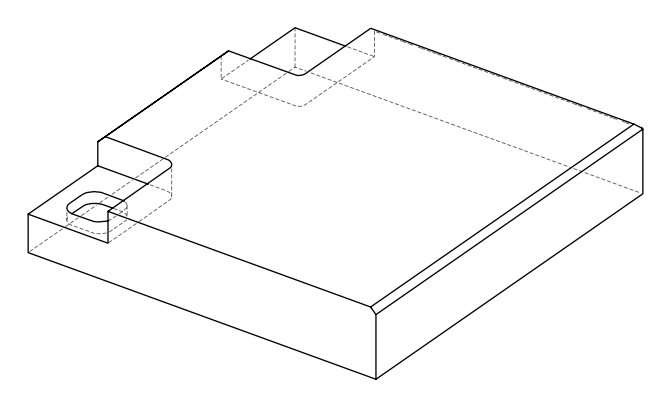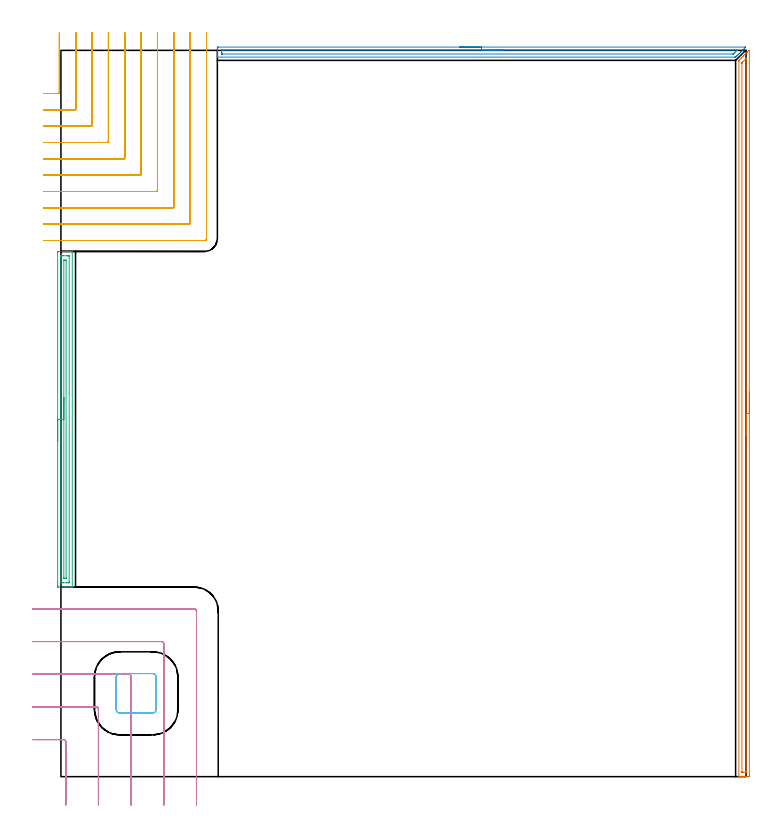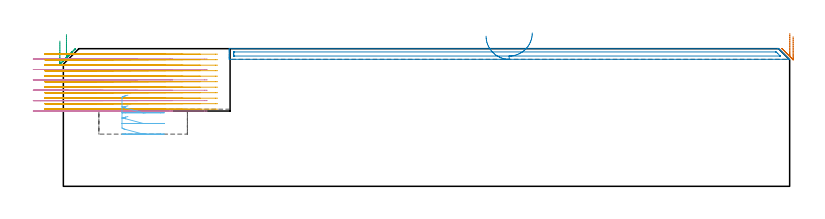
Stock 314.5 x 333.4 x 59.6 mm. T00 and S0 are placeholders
(PLAN: 6 operations, 3 tool changes, 46.4 min)
(1 AREA_MILL | FG_CHAMFER_SURFACE | UGT0205_001 | 5.48 min | 3845 mm3)
(2 AREA_MILL_1 | FG_CHAMFER_SURFACE_1 | UGT0205_001 | 4.02 min | 2566 mm3)
(3 AREA_MILL_2 | FG_CHAMFER_SURFACE_2 | UGT0205_001 | 3.88 min | 3649 mm3)
(4 MILL_CORNER_NOTCH_RECTANGULAR | CORNER_NOTCH_RECTANGULAR | UGT0201_136 | Follow Part, ap 5, ae 75% | 7.02 min | 168819 mm3)
(5 MILL_CORNER_NOTCH_RECTANGULAR_1 | CORNER_NOTCH_RECTANGULAR_1 | NXT0201_013 | Follow Part, ap 2.5, ae 75% | 25.2 min | 173332 mm3)
(6 MILL_RECTANGULAR_POCKET | POCKET_RECTANGULAR_STRAIGHT | UGT0201_136 | Follow Part, ap 5, ae 75% | 0.79 min | 13429 mm3)
(TOOL UGT0205_001 | Chamfer Mill 20 x 3 x 45 deg. | D20 FL50 Z2)
(TOOL UGT0201_136 | Carbide End Mill 20.0 | D20 FL30 Z4)
(TOOL NXT0201_013 | ENDMILL 10mm | D10 FL30 Z4)
(OP 1 AREA_MILL)
G17 G21 G94 G90
T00 M6
G54
G17 G0 G90 X316. Y176.688 S1061 M3
G43 Z69.6 H0
Z64.8
G94 G1 Y176.65 Z63.928 F250.
Y176.536 Z63.063
Y176.347 Z62.212
Y176.085 Z61.38
Y175.751 Z60.574
Y175.348 Z59.8
Y174.879 Z59.064
Y174.348 Z58.372
Y173.759 Z57.729
Y173.116 Z57.14
Y172.423 Z56.608
Y171.688 Z56.14
Y170.914 Z55.737
Y170.108 Z55.403
Y169.276 Z55.141
Y168.424 Z54.952
Y167.559 Z54.838
Y166.688 Z54.8
Y0.891
X315.998 Y0.612 Z54.802
X315.991 Y0.007 Z54.805
X315.386 Y0. Z55.409
X315.105 Z55.69
X314.493 Z56.301
X313.932 Z56.865
X313.6 Z57.196
X313.039 Z57.758
X312.707 Z58.088
X312.043 Z58.756
X311.656 Z59.143
X311.262 Z59.529
X311.208 Z59.582
X311.203 Y0.007 Z59.588
X311.2 Y0.166 Z59.6
Y328.323
X311.207 Y328.8 Z59.593
X311.238 Y328.835 Z59.561
X311.6 Y329.2 Z59.2
X311.616 Y329.216 Z59.184
X312.26 Y329.862 Z58.537
X312.408 Y330.008 Z58.392
X312.509 Y330.109 Z58.291
X313.154 Y330.755 Z57.643
X313.301 Y330.901 Z57.499
X313.402 Y331.002 Z57.398
X314.047 Y331.648 Z56.75
X314.195 Y331.795 Z56.605
X314.295 Y331.895 Z56.505
X314.94 Y332.541 Z55.857
X315.088 Y332.688 Z55.712
X315.188 Y332.788 Z55.612
X315.683 Y333.283 Z55.116
X315.785 Y333.383 Z55.013
X315.807 Y333.396 Z54.991
X315.833 Y333.398 Z54.967
X315.924 Y333.4 Z54.875
X315.96 Y333.398 Z54.839
X315.986 Y333.383 Z54.814
X316. Y333.375 Z54.8
Y166.688
X314.586 Z56.214
Y2.306
X314.584 Y2.213 Z56.216
X314.579 Y2.029 Z56.221
X314.575 Y2.008 Z56.225
X314.567 Y2.005 Z56.233
X314.543 Y2.002 Z56.257
X313.105 Y2. Z57.695
X312.707 Y2.003 Z58.093
X312.651 Y2.006 Z58.149
X312.622 Y2.009 Z58.178
X312.619 Y2.12 Z58.181
X312.615 Y2.306 Z58.185
Y327.43
X312.616 Y327.522 Z58.184
X312.619 Y327.615 Z58.181
X312.628 Y327.767 Z58.172
X312.707 Y327.851 Z58.093
X312.941 Y328.089 Z57.859
X314.493 Y329.643 Z56.307
X314.565 Y329.714 Z56.235
X314.577 Y329.724 Z56.223
X314.579 Y329.723 Z56.221
X314.581 Y329.716 Z56.219
X314.584 Y329.618 Z56.216
X314.586 Y329.494 Z56.214
Y329.309
Y166.688
Y165.816 Z56.252
Y164.951 Z56.366
Y164.099 Z56.555
Y163.267 Z56.817
Y162.461 Z57.151
Y161.688 Z57.554
Y160.952 Z58.023
Y160.26 Z58.554
Y159.617 Z59.143
Y159.027 Z59.786
Y158.496 Z60.478
Y158.027 Z61.214
Y157.625 Z61.988
Y157.291 Z62.794
Y157.028 Z63.626
Y156.84 Z64.478
Y156.726 Z65.343
Y156.688 Z66.214
G0 Z69.6
M5
M2
(OP 2 AREA_MILL_1)
G17 G21 G94 G90
T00 M6
G54
G17 G0 G90 X183.05 Y334.9 S1061 M3
G43 Z69.6 H0
Z65.
G94 G1 X183.088 Z64.128 F250.
X183.202 Z63.263
X183.391 Z62.412
X183.653 Z61.58
X183.987 Z60.774
X184.39 Z60.
X184.859 Z59.264
X185.39 Z58.572
X185.979 Z57.929
X186.622 Z57.34
X187.314 Z56.808
X188.05 Z56.34
X188.824 Z55.937
X189.63 Z55.603
X190.462 Z55.341
X191.314 Z55.152
X192.178 Z55.038
X193.05 Z55.
X314.033
X314.275 Y334.895 Z55.004
X314.282 Y334.893 Z55.005
X314.275 Y334.874 Z55.025
X314.049 Y334.649 Z55.251
X313.977 Y334.577 Z55.322
X313.775 Y334.374 Z55.522
X313.182 Y333.782 Z56.118
X313.083 Y333.683 Z56.216
X312.889 Y333.487 Z56.409
X312.314 Y332.914 Z56.985
X312.19 Y332.789 Z57.109
X312.002 Y332.6 Z57.296
X311.447 Y332.047 Z57.853
X311.115 Y331.713 Z58.183
X310.58 Y331.18 Z58.72
X310.228 Y330.826 Z59.07
X310.105 Y330.704 Z59.194
X309.806 Y330.406 Z59.494
X309.73 Y330.333 Z59.567
X309.7 Y330.307 Z59.593
X309.211 Y330.3 Z59.6
X71.974
X71.81 Y330.303 Z59.588
X71.807 Y330.331 Z59.56
X71.8 Y330.71 Z59.189
Y331.022 Z58.877
Y331.713 Z58.182
Y332.945 Z56.952
Y333.487 Z56.408
Y334.103 Z55.792
X71.803 Y334.374 Z55.522
X71.808 Y334.891 Z55.005
X71.896 Y334.894 Z55.003
X72.421 Y334.9 Z55.
X193.05
Y333.486 Z56.414
X310.103
X310.326 Y333.481 Z56.419
X310.418 Y333.478 Z56.422
X310.399 Y333.454 Z56.446
X310.371 Y333.424 Z56.476
X310.271 Y333.322 Z56.578
X310.197 Y333.246 Z56.654
X309.382 Y332.431 Z57.469
X309.211 Y332.262 Z57.638
X308.934 Y331.989 Z57.911
X308.723 Y331.785 Z58.115
X308.648 Y331.721 Z58.179
X308.541 Y331.719 Z58.181
X308.318 Y331.714 Z58.186
X74.208
X73.985 Y331.716 Z58.184
X73.874 Y331.718 Z58.182
X73.822 Y331.721 Z58.179
X73.809 Y331.727 Z58.173
X73.807 Y331.746 Z58.154
X73.803 Y331.856 Z58.044
X73.8 Y332.118 Z57.782
Y332.6 Z57.3
Y333.004 Z56.896
X73.805 Y333.41 Z56.49
X73.809 Y333.463 Z56.437
X73.813 Y333.48 Z56.42
X73.819 Y333.481 Z56.419
X73.873 Y333.484 Z56.416
X73.985 Y333.485 Z56.415
X74.208 Y333.486 Z56.414
X193.05
X193.922 Z56.452
X194.787 Z56.566
X195.638 Z56.755
X196.47 Z57.017
X197.276 Z57.351
X198.05 Z57.754
X198.786 Z58.223
X199.478 Z58.754
X200.121 Z59.343
X200.71 Z59.986
X201.242 Z60.678
X201.71 Z61.414
X202.113 Z62.188
X202.447 Z62.994
X202.709 Z63.826
X202.898 Z64.678
X203.012 Z65.543
X203.05 Z66.414
G0 Z69.6
M5
M2
(OP 3 AREA_MILL_2)
G17 G21 G94 G90
T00 M6
G54
G17 G0 G90 X-1.5 Y154.05 S1061 M3
G43 Z69.6 H0
Z62.9
G94 G1 Y154.088 Z62.028 F250.
Y154.202 Z61.164
Y154.391 Z60.312
Y154.653 Z59.48
Y154.987 Z58.674
Y155.39 Z57.9
Y155.858 Z57.164
Y156.39 Z56.472
Y156.979 Z55.829
Y157.622 Z55.24
Y158.314 Z54.708
Y159.05 Z54.24
Y159.824 Z53.837
Y160.63 Z53.503
Y161.462 Z53.241
Y162.314 Z53.052
Y163.178 Z52.938
Y164.05 Z52.9
Y240.475
X-1.498 Y240.783
X-1.494 Y241.09 Z52.903
X-1.198 Y241.1 Z53.199
X2.285 Z56.68
X2.809 Z57.206
X3.156 Z57.552
X3.68 Z58.076
X4.027 Z58.422
X4.722 Z59.121
X4.959 Z59.359
X5.081 Y241.098 Z59.473
X5.197 Y241.09 Z59.588
X5.2 Y240.922 Z59.6
Y87.178
X5.197 Y87.01 Z59.588
X5.081 Y87.002 Z59.473
X4.959 Y87. Z59.359
X4.721 Z59.121
X4.027 Z58.422
X2.809 Z57.206
X2.285 Z56.68
X1.676 Z56.072
X-1.101 Z53.296
X-1.198 Y87.002 Z53.199
X-1.494 Y87.01 Z52.903
X-1.498 Y87.317 Z52.9
X-1.5 Y87.625
Y87.935
Y164.05
X-0.086 Z54.314
X-0.085 Y238.439 Z54.315
X-0.084 Y238.687 Z54.316
X-0.08 Y239.01 Z54.32
X-0.079 Y239.082 Z54.321
X0.008 Y239.09 Z54.408
X0.145 Y239.097 Z54.545
X0.544 Y239.099 Z54.944
X1.012 Y239.1 Z55.412
X2.754 Z57.154
X3.156 Z57.556
X3.627 Y239.098 Z58.027
X3.752 Y239.092 Z58.152
X3.777 Y239.09 Z58.177
X3.779 Y239.046 Z58.179
X3.783 Y238.937 Z58.183
X3.785 Y238.687 Z58.185
Y89.661
X3.784 Y89.413 Z58.184
X3.78 Y89.09 Z58.18
X3.779 Y89.018 Z58.179
X3.692 Y89.01 Z58.092
X3.555 Y89.003 Z57.955
X3.156 Y89.001 Z57.556
X2.688 Y89. Z57.088
X0.946 Z55.346
X0.544 Z54.944
X0.073 Y89.002 Z54.473
X-0.052 Y89.008 Z54.348
X-0.077 Y89.01 Z54.323
X-0.08 Y89.054 Z54.32
X-0.083 Y89.163 Z54.317
X-0.085 Y89.413 Z54.315
X-0.086 Y164.05 Z54.314
X1.328 Z55.728
X1.329 Y236.899 Z55.729
X1.33 Y236.987 Z55.73
X1.334 Y237.075 Z55.734
X1.336 Y237.091 Z55.736
X1.342 Y237.094 Z55.742
X1.366 Y237.098 Z55.766
X1.415 Y237.099 Z55.815
X2.091 Z56.491
X2.285 Y237.094 Z56.685
X2.349 Y237.09 Z56.749
X2.365 Y237.086 Z56.765
X2.367 Y237.046 Z56.767
X2.37 Y236.988 Z56.77
X2.371 Y236.899 Z56.771
Y236.811
Y91.201
X2.37 Y91.113 Z56.77
X2.366 Y91.025 Z56.766
X2.364 Y91.009 Z56.764
X2.358 Y91.006 Z56.758
X2.334 Y91.002 Z56.734
X2.285 Y91.001 Z56.685
X1.609 Z56.009
X1.415 Y91.006 Z55.815
X1.351 Y91.01 Z55.751
X1.335 Y91.014 Z55.735
X1.332 Y91.054 Z55.732
X1.33 Y91.112 Z55.73
X1.329 Y91.201 Z55.729
X1.328 Y91.289 Z55.728
Y164.05
Y164.922 Z55.767
Y165.786 Z55.88
Y166.638 Z56.069
Y167.47 Z56.332
Y168.276 Z56.665
Y169.05 Z57.068
Y169.786 Z57.537
Y170.478 Z58.068
Y171.121 Z58.657
Y171.71 Z59.301
Y172.242 Z59.993
Y172.71 Z60.728
Y173.113 Z61.502
Y173.447 Z62.308
Y173.709 Z63.14
Y173.898 Z63.992
Y174.012 Z64.857
Y174.05 Z65.728
G0 Z69.6
M5
M2
(OP 4 MILL_CORNER_NOTCH_RECTANGULAR)
G17 G21 G94 G90
T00 M6
G54
G17 G0 G90 X2.2 Y-13. S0 M3
G43 Z69.6 H0
Z55.1
G94 G1 Y-10. F250.
Y16.006 F500.
G3 X1.206 Y17. R1.
G1 X-10.
X-13. F250.
G0 Z69.6
X17.2 Y-13.
Z55.1
G1 Y-10.
Y31.005 F500.
G3 X16.205 Y32. R1.
G1 X-10.
X-13. F250.
G0 Z69.6
X32.2 Y-13.
Z55.1
G1 Y-10.
Y46.005 F500.
G3 X31.205 Y47. R1.
G1 X-10.
X-13. F250.
G0 Z69.6
X47.2 Y-13.
Z55.1
G1 Y-10.
Y61.005 F500.
G3 X46.205 Y62. R1.
G1 X-10.
X-13. F250.
G0 Z69.6
X62.2 Y-13.
Z55.1
G1 Y-10.
Y76.004 F500.
G3 X61.204 Y77. R1.
G1 X-10.
X-13. F250.
G0 Z69.6
X2.2 Y-13.
Z50.6
G1 Y-10.
Y16.005 F500.
G3 X1.205 Y17. R1.
G1 X-10.
X-13. F250.
G0 Z69.6
X17.2 Y-13.
Z50.6
G1 Y-10.
Y31.005 F500.
G3 X16.205 Y32. R1.
G1 X-10.
X-13. F250.
G0 Z69.6
X32.2 Y-13.
Z50.6
G1 Y-10.
Y46.005 F500.
G3 X31.205 Y47. R1.
G1 X-10.
X-13. F250.
G0 Z69.6
X47.2 Y-13.
Z50.6
G1 Y-10.
Y61.004 F500.
G3 X46.204 Y62. R1.
G1 X-10.
X-13. F250.
G0 Z69.6
X62.2 Y-13.
Z50.6
G1 Y-10.
Y76.004 F500.
G3 X61.204 Y77. R1.
G1 X-10.
X-13. F250.
G0 Z69.6
X2.2 Y-13.
Z46.1
G1 Y-10.
Y16.005 F500.
G3 X1.205 Y17. R1.
G1 X-10.
X-13. F250.
G0 Z69.6
X17.2 Y-13.
Z46.1
G1 Y-10.
Y31.005 F500.
G3 X16.205 Y32. R1.
G1 X-10.
X-13. F250.
G0 Z69.6
X32.2 Y-13.
Z46.1
G1 Y-10.
Y46.005 F500.
G3 X31.205 Y47. R1.
G1 X-10.
X-13. F250.
G0 Z69.6
X47.2 Y-13.
Z46.1
G1 Y-10.
Y61.004 F500.
G3 X46.204 Y62. R1.
G1 X-10.
X-13. F250.
G0 Z69.6
X62.2 Y-13.
Z46.1
G1 Y-10.
Y76.004 F500.
G3 X61.204 Y77. R1.
G1 X-10.
X-13. F250.
G0 Z69.6
X2.2 Y-13.
Z41.6
G1 Y-10.
Y16.005 F500.
G3 X1.205 Y17. R1.
G1 X-10.
X-13. F250.
G0 Z69.6
X17.2 Y-13.
Z41.6
G1 Y-10.
Y31.005 F500.
G3 X16.205 Y32. R1.
G1 X-10.
X-13. F250.
G0 Z69.6
X32.2 Y-13.
Z41.6
G1 Y-10.
Y46.005 F500.
G3 X31.205 Y47. R1.
G1 X-10.
X-13. F250.
G0 Z69.6
X47.2 Y-13.
Z41.6
G1 Y-10.
Y61.004 F500.
G3 X46.204 Y62. R1.
G1 X-10.
X-13. F250.
G0 Z69.6
X62.2 Y-13.
Z41.6
G1 Y-10.
Y76.004 F500.
G3 X61.204 Y77. R1.
G1 X-10.
X-13. F250.
G0 Z69.6
X2.2 Y-13.
Z37.1
G1 Y-10.
Y16.005 F500.
G3 X1.205 Y17. R1.
G1 X-10.
X-13. F250.
G0 Z69.6
X17.2 Y-13.
Z37.1
G1 Y-10.
Y31.005 F500.
G3 X16.205 Y32. R1.
G1 X-10.
X-13. F250.
G0 Z69.6
X32.2 Y-13.
Z37.1
G1 Y-10.
Y46.005 F500.
G3 X31.205 Y47. R1.
G1 X-10.
X-13. F250.
G0 Z69.6
X47.2 Y-13.
Z37.1
G1 Y-10.
Y61.004 F500.
G3 X46.204 Y62. R1.
G1 X-10.
X-13. F250.
G0 Z69.6
X62.2 Y-13.
Z37.1
G1 Y-10.
Y76.004 F500.
G3 X61.204 Y77. R1.
G1 X-10.
X-13. F250.
G0 Z69.6
X2.2 Y-13.
Z32.6
G1 Y-10.
Y16.005 F500.
G3 X1.205 Y17. R1.
G1 X-10.
X-13. F250.
G0 Z69.6
X17.2 Y-13.
Z32.6
G1 Y-10.
Y31.005 F500.
G3 X16.205 Y32. R1.
G1 X-10.
X-13. F250.
G0 Z69.6
X32.2 Y-13.
Z32.6
G1 Y-10.
Y46.005 F500.
G3 X31.205 Y47. R1.
G1 X-10.
X-13. F250.
G0 Z69.6
X47.2 Y-13.
Z32.6
G1 Y-10.
Y61.004 F500.
G3 X46.204 Y62. R1.
G1 X-10.
X-13. F250.
G0 Z69.6
X62.2 Y-13.
Z32.6
G1 Y-10.
Y76.004 F500.
G3 X61.204 Y77. R1.
G1 X-10.
X-13. F250.
G0 Z69.6
M5
M2
(OP 5 MILL_CORNER_NOTCH_RECTANGULAR_1)
G17 G21 G94 G90
T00 M6
G54
G17 G0 G90 X-8. Y313.598 S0 M3
G43 Z69.6 H0
Z57.218
G94 G1 X-5. Y313.6 F250.
X-4.959 F500.
X-1.195
G3 X-0.7 Y314.095 R0.5
G1 Y338.351
Y341.351 F250.
G0 Z69.6
X-8. Y306.098
Z57.218
G1 X-5. Y306.1
X-4.959 F500.
X6.305
G3 X6.8 Y306.595 R0.5
G1 Y338.4
Y341.4 F250.
G0 Z69.6
X-8. Y298.598
Z57.218
G1 X-5. Y298.6
X-4.959 F500.
X13.804
G3 X14.3 Y299.096 R0.5
G1 Y338.4
Y341.4 F250.
G0 Z69.6
X-8. Y291.097
Z57.218
G1 X-5. Y291.1
X-4.959 F500.
X21.304
G3 X21.8 Y291.596 R0.5
G1 Y338.4
Y341.4 F250.
G0 Z69.6
X-8. Y283.597
Z57.218
G1 X-5. Y283.6
X-4.959 F500.
X28.804
G3 X29.3 Y284.096 R0.5
G1 Y338.4
Y341.4 F250.
G0 Z69.6
X-8. Y276.096
Z57.218
G1 X-5. Y276.1
X-4.959 F500.
X36.304
G3 X36.8 Y276.596 R0.5
G1 Y338.4
Y341.4 F250.
G0 Z69.6
X-8. Y268.595
Z57.218
G1 X-5. Y268.6
X-4.959 F500.
X43.803
G3 X44.3 Y269.097 R0.5
G1 Y338.4
Y341.4 F250.
G0 Z69.6
X-8. Y261.092
Z57.218
G1 X-5. Y261.1
X-4.959 F500.
X51.303
G3 X51.8 Y261.597 R0.5
G1 Y338.4
Y341.4 F250.
G0 Z69.6
X-8. Y253.584
Z57.218
G1 X-5. Y253.6
X-4.959 F500.
X58.803
G3 X59.3 Y254.097 R0.5
G1 Y338.4
Y341.4 F250.
G0 Z69.6
X-7.959 Y246.1
Z57.218
G1 X-4.959
X65.9 F500.
G3 X66.8 Y247. R0.9
G1 Y338.4
Y341.4 F250.
G0 Z69.6
X-8. Y313.6
Z54.836
G1 X-5.
X-1.195 F500.
G3 X-0.7 Y314.095 R0.5
G1 Y338.351
Y341.351 F250.
G0 Z69.6
X-8. Y306.1
Z54.836
G1 X-5.
X6.305 F500.
G3 X6.8 Y306.595 R0.5
G1 Y338.4
Y341.4 F250.
G0 Z69.6
X-8. Y298.6
Z54.836
G1 X-5.
X13.804 F500.
G3 X14.3 Y299.096 R0.5
G1 Y338.4
Y341.4 F250.
G0 Z69.6
X-8. Y291.1
Z54.836
G1 X-5.
X21.304 F500.
G3 X21.8 Y291.596 R0.5
G1 Y338.4
Y341.4 F250.
G0 Z69.6
X-8. Y283.6
Z54.836
G1 X-5.
X28.804 F500.
G3 X29.3 Y284.096 R0.5
G1 Y338.4
Y341.4 F250.
G0 Z69.6
X-8. Y276.1
Z54.836
G1 X-5.
X36.304 F500.
G3 X36.8 Y276.596 R0.5
G1 Y338.4
Y341.4 F250.
G0 Z69.6
X-8. Y268.6
Z54.836
G1 X-5.
X43.803 F500.
G3 X44.3 Y269.097 R0.5
G1 Y338.4
Y341.4 F250.
G0 Z69.6
X-8. Y261.1
Z54.836
G1 X-5.
X51.303 F500.
G3 X51.8 Y261.597 R0.5
G1 Y338.4
Y341.4 F250.
G0 Z69.6
X-8. Y253.6
Z54.836
G1 X-5.
X58.803 F500.
G3 X59.3 Y254.097 R0.5
G1 Y338.4
Y341.4 F250.
G0 Z69.6
X-8. Y246.1
Z54.836
G1 X-5.
X65.9 F500.
G3 X66.8 Y247. R0.9
G1 Y338.4
Y341.4 F250.
G0 Z69.6
X-8. Y313.6
Z52.454
G1 X-5.
X-1.195 F500.
G3 X-0.7 Y314.095 R0.5
G1 Y338.351
Y341.351 F250.
G0 Z69.6
X-8. Y306.1
Z52.454
G1 X-5.
X6.305 F500.
G3 X6.8 Y306.595 R0.5
G1 Y338.4
Y341.4 F250.
G0 Z69.6
X-8. Y298.6
Z52.454
G1 X-5.
X13.804 F500.
G3 X14.3 Y299.096 R0.5
G1 Y338.4
Y341.4 F250.
G0 Z69.6
X-8. Y291.1
Z52.454
G1 X-5.
X21.304 F500.
G3 X21.8 Y291.596 R0.5
G1 Y338.4
Y341.4 F250.
G0 Z69.6
X-8. Y283.6
Z52.454
G1 X-5.
X28.804 F500.
G3 X29.3 Y284.096 R0.5
G1 Y338.4
Y341.4 F250.
G0 Z69.6
X-8. Y276.1
Z52.454
G1 X-5.
X36.304 F500.
G3 X36.8 Y276.596 R0.5
G1 Y338.4
Y341.4 F250.
G0 Z69.6
X-8. Y268.6
Z52.454
G1 X-5.
X43.803 F500.
G3 X44.3 Y269.097 R0.5
G1 Y338.4
Y341.4 F250.
G0 Z69.6
X-8. Y261.1
Z52.454
G1 X-5.
X51.303 F500.
G3 X51.8 Y261.597 R0.5
G1 Y338.4
Y341.4 F250.
G0 Z69.6
X-8. Y253.6
Z52.454
G1 X-5.
X58.803 F500.
G3 X59.3 Y254.097 R0.5
G1 Y338.4
Y341.4 F250.
G0 Z69.6
X-8. Y246.1
Z52.454
G1 X-5.
X65.9 F500.
G3 X66.8 Y247. R0.9
G1 Y338.4
Y341.4 F250.
G0 Z69.6
X-8. Y313.6
Z50.073
G1 X-5.
X-1.195 F500.
G3 X-0.7 Y314.095 R0.5
G1 Y338.351
Y341.351 F250.
G0 Z69.6
X-8. Y306.1
Z50.073
G1 X-5.
X6.305 F500.
G3 X6.8 Y306.595 R0.5
G1 Y338.4
Y341.4 F250.
G0 Z69.6
X-8. Y298.6
Z50.073
G1 X-5.
X13.804 F500.
G3 X14.3 Y299.096 R0.5
G1 Y338.4
Y341.4 F250.
G0 Z69.6
X-8. Y291.1
Z50.073
G1 X-5.
X21.304 F500.
G3 X21.8 Y291.596 R0.5
G1 Y338.4
Y341.4 F250.
G0 Z69.6
X-8. Y283.6
Z50.073
G1 X-5.
X28.804 F500.
G3 X29.3 Y284.096 R0.5
G1 Y338.4
Y341.4 F250.
G0 Z69.6
X-8. Y276.1
Z50.073
G1 X-5.
X36.304 F500.
G3 X36.8 Y276.596 R0.5
G1 Y338.4
Y341.4 F250.
G0 Z69.6
X-8. Y268.6
Z50.073
G1 X-5.
X43.803 F500.
G3 X44.3 Y269.097 R0.5
G1 Y338.4
Y341.4 F250.
G0 Z69.6
X-8. Y261.1
Z50.073
G1 X-5.
X51.303 F500.
G3 X51.8 Y261.597 R0.5
G1 Y338.4
Y341.4 F250.
G0 Z69.6
X-8. Y253.6
Z50.073
G1 X-5.
X58.803 F500.
G3 X59.3 Y254.097 R0.5
G1 Y338.4
Y341.4 F250.
G0 Z69.6
X-8. Y246.1
Z50.073
G1 X-5.
X65.9 F500.
G3 X66.8 Y247. R0.9
G1 Y338.4
Y341.4 F250.
G0 Z69.6
X-8. Y313.6
Z47.691
G1 X-5.
X-1.195 F500.
G3 X-0.7 Y314.095 R0.5
G1 Y338.351
Y341.351 F250.
G0 Z69.6
X-8. Y306.1
Z47.691
G1 X-5.
X6.305 F500.
G3 X6.8 Y306.595 R0.5
G1 Y338.4
Y341.4 F250.
G0 Z69.6
X-8. Y298.6
Z47.691
G1 X-5.
X13.804 F500.
G3 X14.3 Y299.096 R0.5
G1 Y338.4
Y341.4 F250.
G0 Z69.6
X-8. Y291.1
Z47.691
G1 X-5.
X21.304 F500.
G3 X21.8 Y291.596 R0.5
G1 Y338.4
Y341.4 F250.
G0 Z69.6
X-8. Y283.6
Z47.691
G1 X-5.
X28.804 F500.
G3 X29.3 Y284.096 R0.5
G1 Y338.4
Y341.4 F250.
G0 Z69.6
X-8. Y276.1
Z47.691
G1 X-5.
X36.304 F500.
G3 X36.8 Y276.596 R0.5
G1 Y338.4
Y341.4 F250.
G0 Z69.6
X-8. Y268.6
Z47.691
G1 X-5.
X43.803 F500.
G3 X44.3 Y269.097 R0.5
G1 Y338.4
Y341.4 F250.
G0 Z69.6
X-8. Y261.1
Z47.691
G1 X-5.
X51.303 F500.
G3 X51.8 Y261.597 R0.5
G1 Y338.4
Y341.4 F250.
G0 Z69.6
X-8. Y253.6
Z47.691
G1 X-5.
X58.803 F500.
G3 X59.3 Y254.097 R0.5
G1 Y338.4
Y341.4 F250.
G0 Z69.6
X-8. Y246.1
Z47.691
G1 X-5.
X65.9 F500.
G3 X66.8 Y247. R0.9
G1 Y338.4
Y341.4 F250.
G0 Z69.6
X-8. Y313.6
Z45.309
G1 X-5.
X-1.195 F500.
G3 X-0.7 Y314.095 R0.5
G1 Y338.351
Y341.351 F250.
G0 Z69.6
X-8. Y306.1
Z45.309
G1 X-5.
X6.305 F500.
G3 X6.8 Y306.595 R0.5
G1 Y338.4
Y341.4 F250.
G0 Z69.6
X-8. Y298.6
Z45.309
G1 X-5.
X13.804 F500.
G3 X14.3 Y299.096 R0.5
G1 Y338.4
Y341.4 F250.
G0 Z69.6
X-8. Y291.1
Z45.309
G1 X-5.
X21.304 F500.
G3 X21.8 Y291.596 R0.5
G1 Y338.4
Y341.4 F250.
G0 Z69.6
X-8. Y283.6
Z45.309
G1 X-5.
X28.804 F500.
G3 X29.3 Y284.096 R0.5
G1 Y338.4
Y341.4 F250.
G0 Z69.6
X-8. Y276.1
Z45.309
G1 X-5.
X36.304 F500.
G3 X36.8 Y276.596 R0.5
G1 Y338.4
Y341.4 F250.
G0 Z69.6
X-8. Y268.6
Z45.309
G1 X-5.
X43.803 F500.
G3 X44.3 Y269.097 R0.5
G1 Y338.4
Y341.4 F250.
G0 Z69.6
X-8. Y261.1
Z45.309
G1 X-5.
X51.303 F500.
G3 X51.8 Y261.597 R0.5
G1 Y338.4
Y341.4 F250.
G0 Z69.6
X-8. Y253.6
Z45.309
G1 X-5.
X58.803 F500.
G3 X59.3 Y254.097 R0.5
G1 Y338.4
Y341.4 F250.
G0 Z69.6
X-8. Y246.1
Z45.309
G1 X-5.
X65.9 F500.
G3 X66.8 Y247. R0.9
G1 Y338.4
Y341.4 F250.
G0 Z69.6
X-8. Y313.6
Z42.927
G1 X-5.
X-1.195 F500.
G3 X-0.7 Y314.095 R0.5
G1 Y338.351
Y341.351 F250.
G0 Z69.6
X-8. Y306.1
Z42.927
G1 X-5.
X6.305 F500.
G3 X6.8 Y306.595 R0.5
G1 Y338.4
Y341.4 F250.
G0 Z69.6
X-8. Y298.6
Z42.927
G1 X-5.
X13.804 F500.
G3 X14.3 Y299.096 R0.5
G1 Y338.4
Y341.4 F250.
G0 Z69.6
X-8. Y291.1
Z42.927
G1 X-5.
X21.304 F500.
G3 X21.8 Y291.596 R0.5
G1 Y338.4
Y341.4 F250.
G0 Z69.6
X-8. Y283.6
Z42.927
G1 X-5.
X28.804 F500.
G3 X29.3 Y284.096 R0.5
G1 Y338.4
Y341.4 F250.
G0 Z69.6
X-8. Y276.1
Z42.927
G1 X-5.
X36.304 F500.
G3 X36.8 Y276.596 R0.5
G1 Y338.4
Y341.4 F250.
G0 Z69.6
X-8. Y268.6
Z42.927
G1 X-5.
X43.803 F500.
G3 X44.3 Y269.097 R0.5
G1 Y338.4
Y341.4 F250.
G0 Z69.6
X-8. Y261.1
Z42.927
G1 X-5.
X51.303 F500.
G3 X51.8 Y261.597 R0.5
G1 Y338.4
Y341.4 F250.
G0 Z69.6
X-8. Y253.6
Z42.927
G1 X-5.
X58.803 F500.
G3 X59.3 Y254.097 R0.5
G1 Y338.4
Y341.4 F250.
G0 Z69.6
X-8. Y246.1
Z42.927
G1 X-5.
X65.9 F500.
G3 X66.8 Y247. R0.9
G1 Y338.4
Y341.4 F250.
G0 Z69.6
X-8. Y313.6
Z40.545
G1 X-5.
X-1.195 F500.
G3 X-0.7 Y314.095 R0.5
G1 Y338.351
Y341.351 F250.
G0 Z69.6
X-8. Y306.1
Z40.545
G1 X-5.
X6.305 F500.
G3 X6.8 Y306.595 R0.5
G1 Y338.4
Y341.4 F250.
G0 Z69.6
X-8. Y298.6
Z40.545
G1 X-5.
X13.804 F500.
G3 X14.3 Y299.096 R0.5
G1 Y338.4
Y341.4 F250.
G0 Z69.6
X-8. Y291.1
Z40.545
G1 X-5.
X21.304 F500.
G3 X21.8 Y291.596 R0.5
G1 Y338.4
Y341.4 F250.
G0 Z69.6
X-8. Y283.6
Z40.545
G1 X-5.
X28.804 F500.
G3 X29.3 Y284.096 R0.5
G1 Y338.4
Y341.4 F250.
G0 Z69.6
X-8. Y276.1
Z40.545
G1 X-5.
X36.304 F500.
G3 X36.8 Y276.596 R0.5
G1 Y338.4
Y341.4 F250.
G0 Z69.6
X-8. Y268.6
Z40.545
G1 X-5.
X43.803 F500.
G3 X44.3 Y269.097 R0.5
G1 Y338.4
Y341.4 F250.
G0 Z69.6
X-8. Y261.1
Z40.545
G1 X-5.
X51.303 F500.
G3 X51.8 Y261.597 R0.5
G1 Y338.4
Y341.4 F250.
G0 Z69.6
X-8. Y253.6
Z40.545
G1 X-5.
X58.803 F500.
G3 X59.3 Y254.097 R0.5
G1 Y338.4
Y341.4 F250.
G0 Z69.6
X-8. Y246.1
Z40.545
G1 X-5.
X65.9 F500.
G3 X66.8 Y247. R0.9
G1 Y338.4
Y341.4 F250.
G0 Z69.6
X-8. Y313.6
Z38.164
G1 X-5.
X-1.195 F500.
G3 X-0.7 Y314.095 R0.5
G1 Y338.351
Y341.351 F250.
G0 Z69.6
X-8. Y306.1
Z38.164
G1 X-5.
X6.305 F500.
G3 X6.8 Y306.595 R0.5
G1 Y338.4
Y341.4 F250.
G0 Z69.6
X-8. Y298.6
Z38.164
G1 X-5.
X13.804 F500.
G3 X14.3 Y299.096 R0.5
G1 Y338.4
Y341.4 F250.
G0 Z69.6
X-8. Y291.1
Z38.164
G1 X-5.
X21.304 F500.
G3 X21.8 Y291.596 R0.5
G1 Y338.4
Y341.4 F250.
G0 Z69.6
X-8. Y283.6
Z38.164
G1 X-5.
X28.804 F500.
G3 X29.3 Y284.096 R0.5
G1 Y338.4
Y341.4 F250.
G0 Z69.6
X-8. Y276.1
Z38.164
G1 X-5.
X36.304 F500.
G3 X36.8 Y276.596 R0.5
G1 Y338.4
Y341.4 F250.
G0 Z69.6
X-8. Y268.6
Z38.164
G1 X-5.
X43.803 F500.
G3 X44.3 Y269.097 R0.5
G1 Y338.4
Y341.4 F250.
G0 Z69.6
X-8. Y261.1
Z38.164
G1 X-5.
X51.303 F500.
G3 X51.8 Y261.597 R0.5
G1 Y338.4
Y341.4 F250.
G0 Z69.6
X-8. Y253.6
Z38.164
G1 X-5.
X58.803 F500.
G3 X59.3 Y254.097 R0.5
G1 Y338.4
Y341.4 F250.
G0 Z69.6
X-8. Y246.1
Z38.164
G1 X-5.
X65.9 F500.
G3 X66.8 Y247. R0.9
G1 Y338.4
Y341.4 F250.
G0 Z69.6
X-8. Y313.6
Z35.782
G1 X-5.
X-1.195 F500.
G3 X-0.7 Y314.095 R0.5
G1 Y338.351
Y341.351 F250.
G0 Z69.6
X-8. Y306.1
Z35.782
G1 X-5.
X6.305 F500.
G3 X6.8 Y306.595 R0.5
G1 Y338.4
Y341.4 F250.
G0 Z69.6
X-8. Y298.6
Z35.782
G1 X-5.
X13.804 F500.
G3 X14.3 Y299.096 R0.5
G1 Y338.4
Y341.4 F250.
G0 Z69.6
X-8. Y291.1
Z35.782
G1 X-5.
X21.304 F500.
G3 X21.8 Y291.596 R0.5
G1 Y338.4
Y341.4 F250.
G0 Z69.6
X-8. Y283.6
Z35.782
G1 X-5.
X28.804 F500.
G3 X29.3 Y284.096 R0.5
G1 Y338.4
Y341.4 F250.
G0 Z69.6
X-8. Y276.1
Z35.782
G1 X-5.
X36.304 F500.
G3 X36.8 Y276.596 R0.5
G1 Y338.4
Y341.4 F250.
G0 Z69.6
X-8. Y268.6
Z35.782
G1 X-5.
X43.803 F500.
G3 X44.3 Y269.097 R0.5
G1 Y338.4
Y341.4 F250.
G0 Z69.6
X-8. Y261.1
Z35.782
G1 X-5.
X51.303 F500.
G3 X51.8 Y261.597 R0.5
G1 Y338.4
Y341.4 F250.
G0 Z69.6
X-8. Y253.6
Z35.782
G1 X-5.
X58.803 F500.
G3 X59.3 Y254.097 R0.5
G1 Y338.4
Y341.4 F250.
G0 Z69.6
X-8. Y246.1
Z35.782
G1 X-5.
X65.9 F500.
G3 X66.8 Y247. R0.9
G1 Y338.4
Y341.4 F250.
G0 Z69.6
X-8. Y313.6
Z33.4
G1 X-5.
X-1.195 F500.
G3 X-0.7 Y314.095 R0.5
G1 Y338.351
Y341.351 F250.
G0 Z69.6
X-8. Y306.1
Z33.4
G1 X-5.
X6.305 F500.
G3 X6.8 Y306.595 R0.5
G1 Y338.4
Y341.4 F250.
G0 Z69.6
X-8. Y298.6
Z33.4
G1 X-5.
X13.804 F500.
G3 X14.3 Y299.096 R0.5
G1 Y338.4
Y341.4 F250.
G0 Z69.6
X-8. Y291.1
Z33.4
G1 X-5.
X21.304 F500.
G3 X21.8 Y291.596 R0.5
G1 Y338.4
Y341.4 F250.
G0 Z69.6
X-8. Y283.6
Z33.4
G1 X-5.
X28.804 F500.
G3 X29.3 Y284.096 R0.5
G1 Y338.4
Y341.4 F250.
G0 Z69.6
X-8. Y276.1
Z33.4
G1 X-5.
X36.304 F500.
G3 X36.8 Y276.596 R0.5
G1 Y338.4
Y341.4 F250.
G0 Z69.6
X-8. Y268.6
Z33.4
G1 X-5.
X43.803 F500.
G3 X44.3 Y269.097 R0.5
G1 Y338.4
Y341.4 F250.
G0 Z69.6
X-8. Y261.1
Z33.4
G1 X-5.
X51.303 F500.
G3 X51.8 Y261.597 R0.5
G1 Y338.4
Y341.4 F250.
G0 Z69.6
X-8. Y253.6
Z33.4
G1 X-5.
X58.803 F500.
G3 X59.3 Y254.097 R0.5
G1 Y338.4
Y341.4 F250.
G0 Z69.6
X-8. Y246.1
Z33.4
G1 X-5.
X65.9 F500.
G3 X66.8 Y247. R0.9
G1 Y338.4
Y341.4 F250.
G0 Z69.6
M5
M2
(OP 6 MILL_RECTANGULAR_POCKET)
G17 G21 G94 G90
T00 M6
G54
G17 G0 G90 X27.973 Y47.3 S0 M3
G43 Z69.6 H0
Z39.475
G94 G1 X27. Z39.214 F250.
X26.873 Z39.18
X26.555 Y47.242 Z39.094
X26.255 Y47.122 Z39.007
X25.985 Y46.943 Z38.92
X25.757 Y46.715 Z38.834
X25.578 Y46.445 Z38.747
X25.458 Y46.145 Z38.66
X25.4 Y45.827 Z38.574
Y30.673 Z34.514
X25.458 Y30.355 Z34.427
X25.578 Y30.055 Z34.34
X25.757 Y29.785 Z34.254
X25.985 Y29.557 Z34.167
X26.255 Y29.378 Z34.08
X26.555 Y29.258 Z33.994
X26.873 Y29.2 Z33.907
X27. Z33.873
X34.55 Z31.85
X42.1 F500.
G3 X43.7 Y30.8 R1.6
G1 Y45.7
G3 X42.1 Y47.3 R1.6
G1 X27.
G3 X25.4 Y45.7 R1.6
G1 Y30.8
G3 X27. Y29.2 R1.6
G1 X34.55
X35.55
G0 X27.973 Y47.3 Z34.85
G1 X27. Z34.589 F250.
X26.873 Z34.555
X26.555 Y47.242 Z34.469
X26.255 Y47.122 Z34.382
X25.985 Y46.943 Z34.295
X25.757 Y46.715 Z34.209
X25.578 Y46.445 Z34.122
X25.458 Y46.145 Z34.035
X25.4 Y45.827 Z33.949
Y30.673 Z29.889
X25.458 Y30.355 Z29.802
X25.578 Y30.055 Z29.715
X25.757 Y29.785 Z29.629
X25.985 Y29.557 Z29.542
X26.255 Y29.378 Z29.455
X26.555 Y29.258 Z29.369
X26.873 Y29.2 Z29.282
X27. Z29.248
X34.55 Z27.225
X42.1 F500.
G3 X43.7 Y30.8 R1.6
G1 Y45.7
G3 X42.1 Y47.3 R1.6
G1 X27.
G3 X25.4 Y45.7 R1.6
G1 Y30.8
G3 X27. Y29.2 R1.6
G1 X34.55
X35.55
G0 X27.973 Y47.3 Z30.225
G1 X27. Z29.964 F250.
X26.873 Z29.93
X26.555 Y47.242 Z29.844
X26.255 Y47.122 Z29.757
X25.985 Y46.943 Z29.67
X25.757 Y46.715 Z29.584
X25.578 Y46.445 Z29.497
X25.458 Y46.145 Z29.41
X25.4 Y45.827 Z29.324
Y30.673 Z25.264
X25.458 Y30.355 Z25.177
X25.578 Y30.055 Z25.09
X25.757 Y29.785 Z25.004
X25.985 Y29.557 Z24.917
X26.255 Y29.378 Z24.83
X26.555 Y29.258 Z24.744
X26.873 Y29.2 Z24.657
X27. Z24.623
X34.55 Z22.6
X42.1 F500.
G3 X43.7 Y30.8 R1.6
G1 Y45.7
G3 X42.1 Y47.3 R1.6
G1 X27.
G3 X25.4 Y45.7 R1.6
G1 Y30.8
G3 X27. Y29.2 R1.6
G1 X34.55
X35.55
G0 Z69.6
M5
M2
